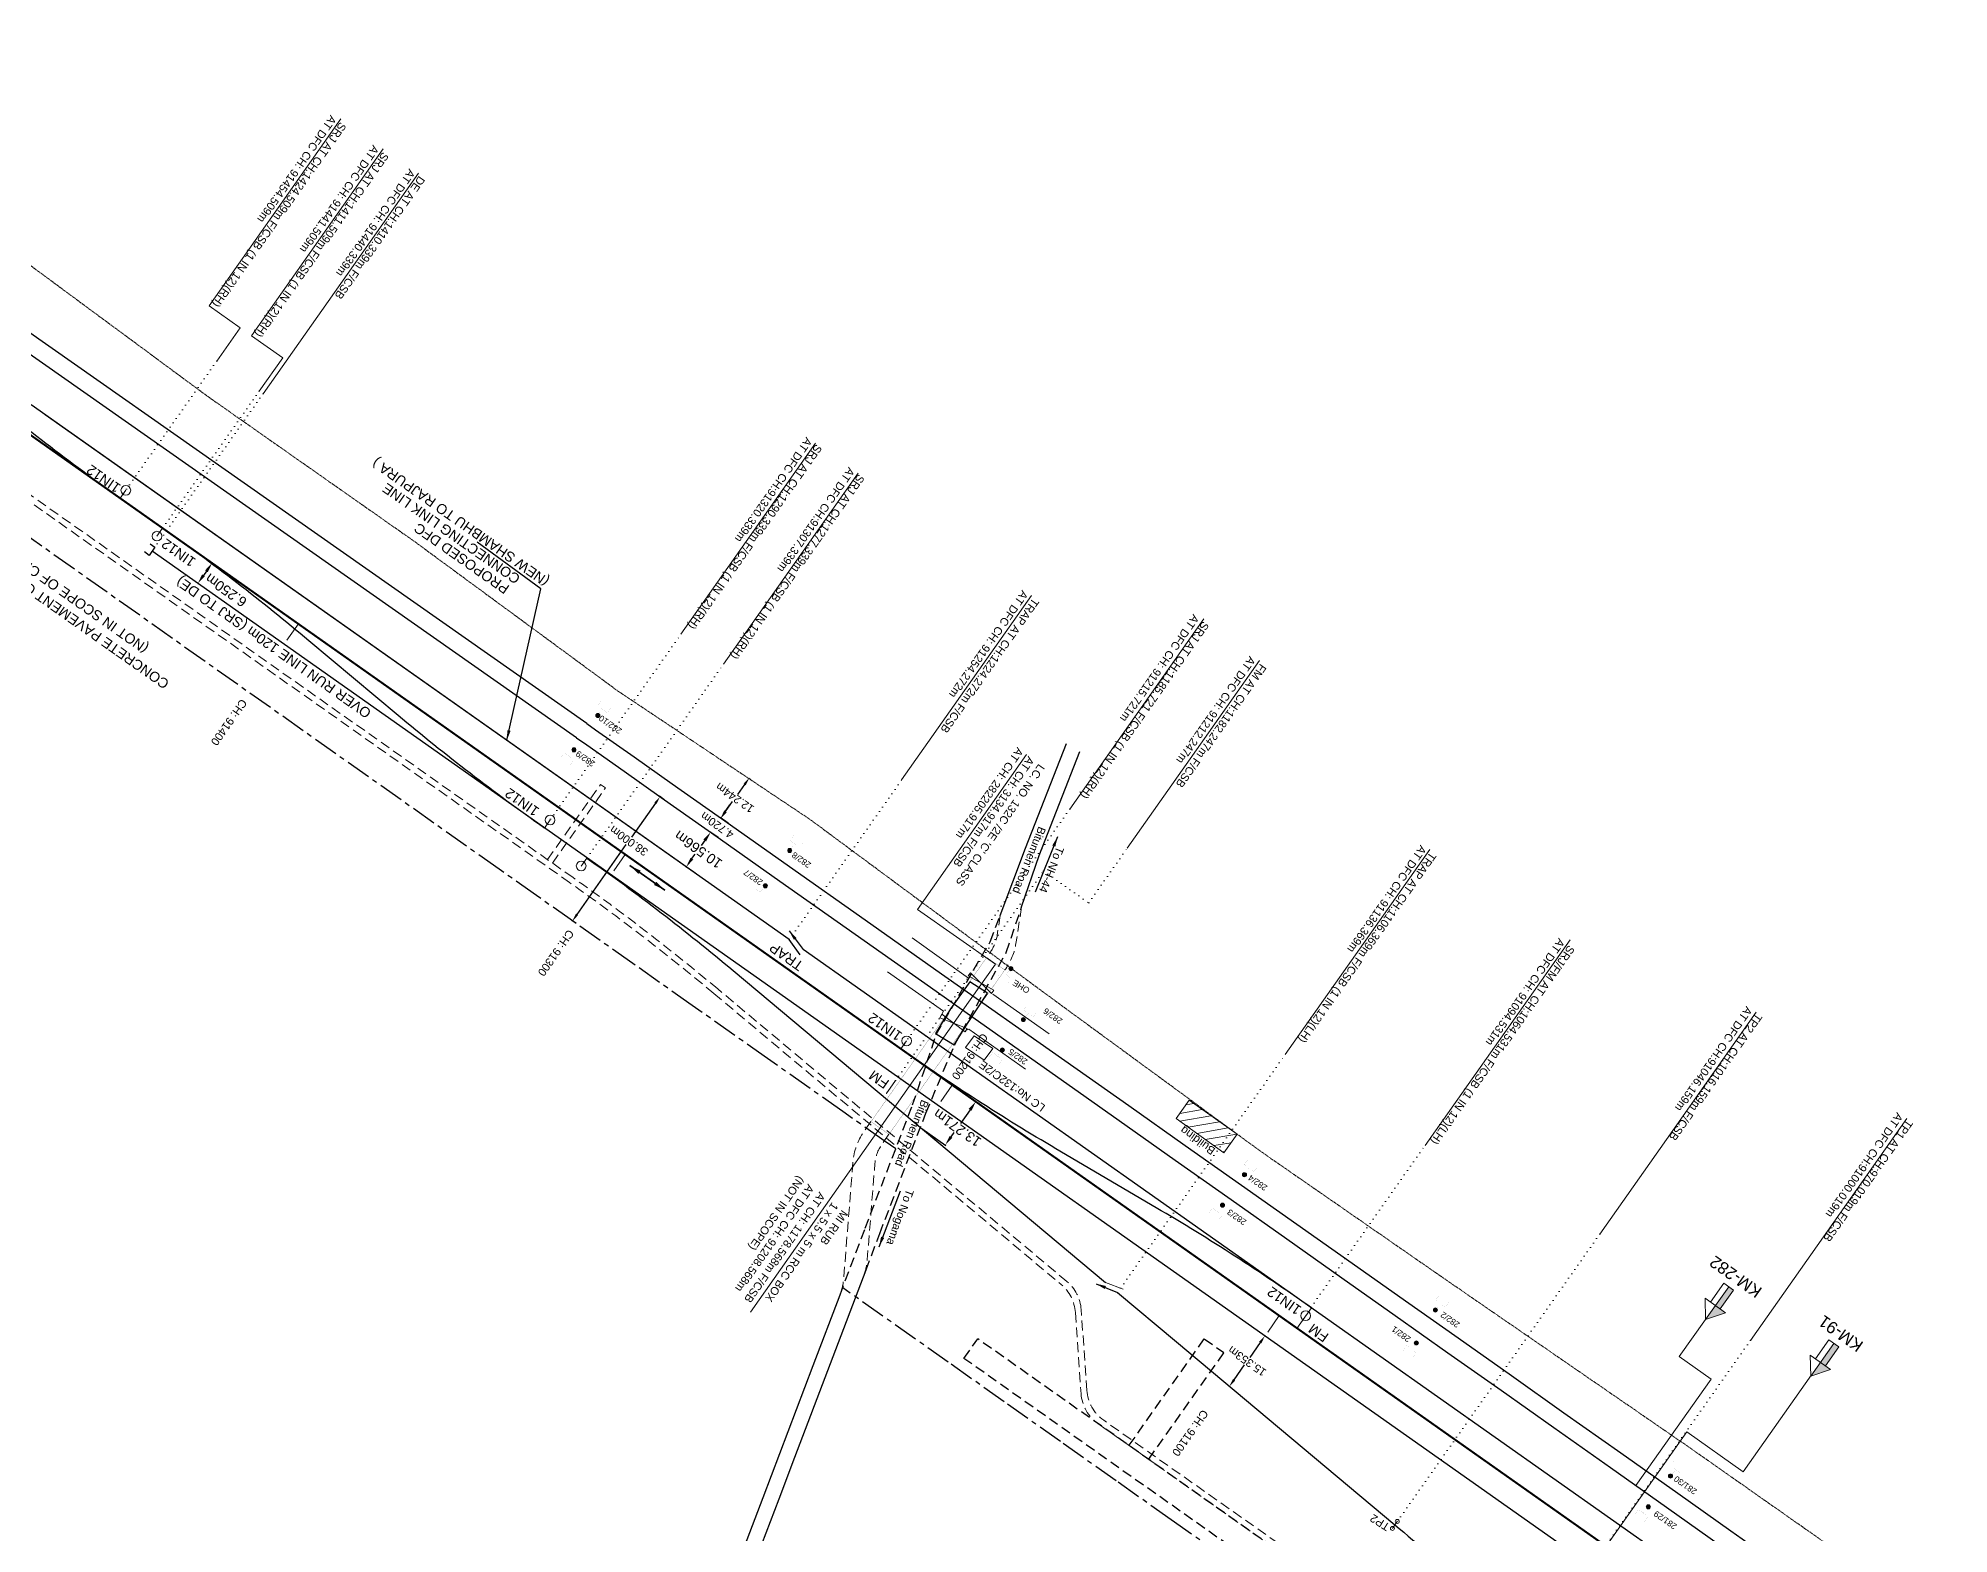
# Model space of a CAD drawing. Header units: metres. Extents: x 658484 to 662957, y 3366848 to 3369569.
# Drawn here: x 658936.9 to 659414.5, y 3369149.2 to 3369522.9 of the extents above; entities that cross this region are included whole.
import ezdxf
from ezdxf.enums import TextEntityAlignment as Align

# ---------------------------------------------------------------- set-up
doc = ezdxf.new("R2010")
doc.units = ezdxf.units.M
doc.header["$MEASUREMENT"] = 0
for name, pattern in [('CENTER', [2, 1.25, -0.25, 0.25, -0.25]), ('DASHED', [0.75, 0.5, -0.25]), ('DOT', [0.25, 0, -0.25])]:
    doc.linetypes.add(name, pattern=pattern)
doc.layers.get('Defpoints').update_dxf_attribs({"color": 5, "lineweight": 0})
for name, color, linetype in [('05 02 2020 (PRO)', 7, 'Continuous'), ('details$0$05 02 2020 (PRO)', 7, 'Continuous'), ('DFCC Boundary', 6, 'CENTER'), ('Dimension', 10, 'Continuous'), ('PAVERS', 7, 'Continuous'), ('PLATFORM', 7, 'Continuous'), ('PROPOSED ROADS', 10, 'DASHED'), ('SUB_ROAD_EDGE', 34, 'Continuous')]:
    doc.layers.add(name, color=color, linetype=linetype)
for name, color, linetype, lineweight in [('Cardinal_Leader', 10, 'Continuous', 0), ('EXG GRADES IN PLAN', 7, 'Continuous', 0), ('Existing Chainage', 7, 'Continuous', 0), ('Existing IR Track', 7, 'Continuous', 0), ('Existing Railway Boundary', 36, 'CENTER', 0), ('Gate', 7, 'Continuous', 13), ('GOVT_BUILDING', 7, 'Continuous', 13), ('GRILL', 7, 'Continuous', 13), ('KM STONE', 7, 'Continuous', 0), ('LC DETAILS IN PLAN', 7, 'Continuous', 0), ('NEW DFCC MAIN LINE - SHAMBHU - 05.03.2020$0$Proposed Alignment', 7, 'Continuous', 0), ("NEW SHAMBHU CROSSING STN. SRJ's", 10, 'Continuous', 0), ('OHE MAST', 7, 'Continuous', 0), ('OHE MAST TEXT', 7, 'Continuous', 0), ('Proposed Alignment', 7, 'Continuous', 0), ('Proposed Chainage', 10, 'Continuous', 0), ('Proposed Curve_Details', 10, 'Continuous', 0), ('PROPOSED DFC TRACK', 1, 'Continuous', 0), ('PROPOSED DFCC TRACK', 1, 'Continuous', 0), ('Proposed TPTC Chainages', 10, 'Continuous', 0), ('Side Details', 7, 'Continuous', 13)]:
    doc.layers.add(name, color=color, linetype=linetype, lineweight=lineweight)
doc.styles.add('ARIAL', font='arial.ttf')
doc.styles.add('details$0$PDF Arial', font='arial.ttf')
doc.styles.get("Standard").update_dxf_attribs({"font": 'arial.ttf'})
doc.styles.add('Style-Arial', font='arial.ttf')
doc.dimstyles.new('DIM', dxfattribs={"dimtxt": 2.5, "dimasz": 2.5, "dimexe": 0.18, "dimexo": 0.0625, "dimgap": 0.09, "dimtad": 0, "dimtih": 1, "dimtoh": 1, "dimdec": 3, "dimzin": 0, "dimdsep": 46, "dimtxsty": 'Standard', "dimcen": 0.09, "dimadec": 0, "dimazin": 0, "dimtfac": 1, "dimtdec": 3, "dimtofl": 0, "dimtmove": 0, "dimatfit": 3, "dimfxl": 1, "dimtolj": 1, "dimtzin": 0, "dimarcsym": 0})
doc.dimstyles.new('ISO-25', dxfattribs={"dimtxt": 2.5, "dimasz": 2.5, "dimexe": 1.25, "dimexo": 0.625, "dimtad": 1, "dimtxsty": 'Standard', "dimcen": 2.5, "dimadec": 0, "dimazin": 0, "dimtfac": 1, "dimtmove": 0, "dimatfit": 3, "dimfxl": 1, "dimarcsym": 0})
doc.dimstyles.get("Standard").update_dxf_attribs({"dimtxt": 2.5, "dimasz": 2.5, "dimexe": 0.18, "dimexo": 0.0625, "dimgap": 0.09, "dimtad": 0, "dimtih": 1, "dimtoh": 1, "dimdec": 3, "dimzin": 0, "dimdsep": 46, "dimtxsty": 'Standard', "dimcen": 0.09, "dimadec": 0, "dimazin": 0, "dimtfac": 1, "dimtdec": 3, "dimtofl": 0, "dimtmove": 0, "dimatfit": 3, "dimfxl": 1, "dimtolj": 1, "dimtzin": 0, "dimarcsym": 0})

# ---------------------------------------------------------------- blocks, each defined once
blk = doc.blocks.new('OHE MAST')
h = blk.add_hatch(color=256)
edge = h.paths.add_edge_path()
edge.add_arc((0, 0), 0.514, 0, 360)
at = {"const_width": 0.01, "flags": 128}
for points in [[(1.5, 3.5), (1.5, 2), (-1.5, 2), (-1.5, 3.5)], [(0, 2), (0, 0)]]:
    blk.add_lwpolyline(points, dxfattribs=at)
blk.add_circle((0, 0), 0.514)
blk = doc.blocks.new('KM POST PLAN')
at = {"extrusion": (0, 0, -1)}
h = blk.add_hatch(color=256, dxfattribs=at)
h.paths.add_polyline_path([(0, -20), (0, -8.47), (3, -8.47), (3, -20)])
h.paths.add_polyline_path([(0, -8.47), (0, 0), (6.25, -8.47), (3, -8.47)], flags=16)
at = {"flags": 128}
for points in [[(0, 0), (-6.25, -8.47), (6.25, -8.47)], [(0, 0), (0, -20)], [(0, 0), (6.25, -8.47)], [(3, -8.47), (3, -20), (-3, -20), (-3, -8.47)]]:
    blk.add_lwpolyline(points, dxfattribs=at)
at = {"style": 'Style-Arial'}
blk.add_attdef('KM-POST', text='', height=6, dxfattribs=at).set_placement((0, -26, -263.95), align=Align.MIDDLE_CENTER)
blk = doc.blocks.new('*D77')
at = {"layer": 'Defpoints', "color": 0, "linetype": 'Continuous', "ltscale": 0.5, "transparency": 16777216}
for p in [(659092.32, 3369333.37), (659093.32, 3369332.66), (659071.43, 3369301.6)]:
    blk.add_point(p, dxfattribs=at)
at = {"layer": 'DFCC Boundary', "color": 0, "linetype": 'Continuous', "lineweight": -2, "ltscale": 0.5, "transparency": 16777216}
for p, q in [((659093.27, 3369332.69), (659092.17, 3369333.47)), ((659091.16, 3369331.73), (659085.16, 3369323.22)), ((659071.57, 3369303.95), (659083.88, 3369321.4)), ((659071.38, 3369301.64), (659070.27, 3369302.41))]:
    blk.add_line(p, q, dxfattribs=at)
at = {"layer": 'DFCC Boundary', "color": 0, "linetype": 'Continuous', "ltscale": 0.5, "transparency": 16777216}
for points in [[(659090.89, 3369331.93), (659091.44, 3369331.54), (659092.32, 3369333.37)], [(659071.3, 3369304.14), (659071.85, 3369303.75), (659070.42, 3369302.31)]]:
    blk.add_solid(points, dxfattribs=at)
at = {"layer": 'DFCC Boundary', "color": 0, "linetype": 'Continuous', "ltscale": 0.5, "transparency": 16777216, "insert": (659084.52, 3369322.31), "char_height": 2, "attachment_point": 5, "rotation": 145}
blk.add_mtext('\\A1;38.000m', dxfattribs=at)
blk = doc.blocks.new('*D84')
at = {"layer": 'Defpoints', "color": 0, "transparency": 16777216}
for p in [(659107.48, 3369328.04), (659109.41, 3369326.68), (659106.88, 3369323.1)]:
    blk.add_point(p, dxfattribs=at)
at = {"layer": 'Dimension', "color": 0, "lineweight": -2, "transparency": 16777216}
for p, q in [((659108.63, 3369329.68), (659109.78, 3369331.31)), ((659106.83, 3369323.13), (659104.8, 3369324.56)), ((659109.36, 3369326.72), (659107.33, 3369328.15)), ((659103.8, 3369322.83), (659102.64, 3369321.19))]:
    blk.add_line(p, q, dxfattribs=at)
at = {"layer": 'Dimension', "color": 0, "transparency": 16777216}
for points in [[(659108.36, 3369329.87), (659108.9, 3369329.49), (659107.48, 3369328.04)], [(659103.52, 3369323.02), (659104.07, 3369322.63), (659104.95, 3369324.46)]]:
    blk.add_solid(points, dxfattribs=at)
at = {"layer": 'Dimension', "color": 0, "lineweight": 0, "transparency": 16777216, "insert": (659106.6, 3369326.22), "char_height": 2, "attachment_point": 5, "rotation": 145}
blk.add_mtext('\\A1;4.720m', dxfattribs=at)
blk = doc.blocks.new('*D85')
at = {"layer": 'Defpoints', "color": 0, "transparency": 16777216}
for p in [(659114.52, 3369338.06), (659114.6, 3369338), (659107.47, 3369328.04)]:
    blk.add_point(p, dxfattribs=at)
at = {"layer": 'Dimension', "color": 0, "lineweight": -2, "transparency": 16777216}
for p, q in [((659114.57, 3369338.02), (659114.75, 3369337.9)), ((659113.45, 3369336.37), (659111.72, 3369333.91)), ((659108.71, 3369329.62), (659110.47, 3369332.12)), ((659107.53, 3369328.01), (659107.7, 3369327.88))]:
    blk.add_line(p, q, dxfattribs=at)
at = {"layer": 'Dimension', "color": 0, "transparency": 16777216}
for points in [[(659113.18, 3369336.56), (659113.72, 3369336.18), (659114.6, 3369338)], [(659108.43, 3369329.81), (659108.98, 3369329.43), (659107.56, 3369327.99)]]:
    blk.add_solid(points, dxfattribs=at)
at = {"layer": 'Dimension', "color": 0, "lineweight": 0, "transparency": 16777216, "insert": (659111.02, 3369333.07), "char_height": 2, "attachment_point": 5, "rotation": 145}
blk.add_mtext('\\A1;12.244m', dxfattribs=at)
blk = doc.blocks.new('*D99')
at = {"layer": 'Defpoints', "color": 0, "transparency": 16777216}
for p in [(659104.95, 3369324.46), (659106.93, 3369323.06), (659100.84, 3369314.43)]:
    blk.add_point(p, dxfattribs=at)
at = {"layer": 'EXG GRADES IN PLAN', "color": 0, "lineweight": -2, "transparency": 16777216}
for p, q in [((659106.88, 3369323.1), (659104.8, 3369324.56)), ((659100.3, 3369317.87), (659101.12, 3369319.02)), ((659103.51, 3369322.42), (659102.69, 3369321.26)), ((659100.79, 3369314.46), (659098.71, 3369315.93))]:
    blk.add_line(p, q, dxfattribs=at)
at = {"layer": 'EXG GRADES IN PLAN', "color": 0, "transparency": 16777216}
for points in [[(659103.17, 3369322.66), (659103.85, 3369322.18), (659104.95, 3369324.46)], [(659099.96, 3369318.11), (659100.64, 3369317.63), (659098.86, 3369315.82)]]:
    blk.add_solid(points, dxfattribs=at)
at = {"layer": 'EXG GRADES IN PLAN', "color": 0, "transparency": 16777216, "insert": (659101.9, 3369320.14), "char_height": 2.5, "attachment_point": 5, "rotation": 144.8074}
blk.add_mtext('\\A1;10.566m', dxfattribs=at)
blk = doc.blocks.new('*D144')
at = {"color": 0, "lineweight": -2, "transparency": 16777216}
for p, q in [((658980.35, 3369391.72), (658980.5, 3369391.61)), ((658976.75, 3369386.61), (658976.9, 3369386.51)), ((658978.91, 3369389.67), (658978.19, 3369388.65))]:
    blk.add_line(p, q, dxfattribs=at)
at = {"color": 0, "transparency": 16777216}
for points in [[(658979.25, 3369389.43), (658978.57, 3369389.91), (658980.35, 3369391.72)], [(658978.53, 3369388.41), (658977.85, 3369388.89), (658976.75, 3369386.61)]]:
    blk.add_solid(points, dxfattribs=at)
at = {"layer": 'Defpoints', "color": 0, "transparency": 16777216}
for p in [(658980.3, 3369391.75), (658976.7, 3369386.64), (658976.75, 3369386.61)]:
    blk.add_point(p, dxfattribs=at)
at = {"color": 0, "transparency": 16777216, "insert": (658983.83, 3369384.94), "char_height": 2.5, "attachment_point": 5, "rotation": 144.8187}
blk.add_mtext('\\A1;6.250m', dxfattribs=at)
blk = doc.blocks.new('*D145')
at = {"color": 0, "lineweight": -2, "transparency": 16777216}
for p, q in [((659165.42, 3369261.26), (659171.41, 3369257.04)), ((659169.82, 3369255.1), (659167.44, 3369251.72)), ((659157.77, 3369250.41), (659163.76, 3369246.19)), ((659165.06, 3369248.34), (659165.86, 3369249.48))]:
    blk.add_line(p, q, dxfattribs=at)
at = {"color": 0, "transparency": 16777216}
for points in [[(659170.16, 3369254.86), (659169.48, 3369255.34), (659171.26, 3369257.14)], [(659165.4, 3369248.1), (659164.71, 3369248.58), (659163.61, 3369246.29)]]:
    blk.add_solid(points, dxfattribs=at)
at = {"layer": 'Defpoints', "color": 0, "transparency": 16777216}
for p in [(659165.37, 3369261.29), (659157.72, 3369250.45), (659163.61, 3369246.29)]:
    blk.add_point(p, dxfattribs=at)
at = {"color": 0, "transparency": 16777216, "insert": (659166.65, 3369250.6), "char_height": 2.5, "attachment_point": 5, "rotation": 144.8187}
blk.add_mtext('\\A1;13.271m', dxfattribs=at)
blk = doc.blocks.new('*D147')
at = {"layer": 'Defpoints', "color": 0, "linetype": 'Continuous', "ltscale": 0.5, "transparency": 16777216}
for p in [(659243.5, 3369198.57), (659243.5, 3369198.57), (659234.65, 3369186.02)]:
    blk.add_point(p, dxfattribs=at)
at = {"layer": 'DFCC Boundary', "color": 0, "linetype": 'Continuous', "lineweight": -2, "ltscale": 0.5, "transparency": 16777216}
for p, q in [((659242.35, 3369196.93), (659239.72, 3369193.2)), ((659243.45, 3369198.6), (659243.35, 3369198.67)), ((659235.81, 3369187.65), (659238.44, 3369191.39)), ((659234.6, 3369186.06), (659234.51, 3369186.12))]:
    blk.add_line(p, q, dxfattribs=at)
at = {"layer": 'DFCC Boundary', "color": 0, "linetype": 'Continuous', "ltscale": 0.5, "transparency": 16777216}
for points in [[(659242.62, 3369196.74), (659242.07, 3369197.13), (659243.5, 3369198.57)], [(659236.08, 3369187.46), (659235.53, 3369187.85), (659234.65, 3369186.02)]]:
    blk.add_solid(points, dxfattribs=at)
at = {"layer": 'DFCC Boundary', "color": 0, "linetype": 'Continuous', "ltscale": 0.5, "transparency": 16777216, "insert": (659239.08, 3369192.29), "char_height": 2, "attachment_point": 5, "rotation": 144.8187}
blk.add_mtext('\\A1;15.353m', dxfattribs=at)

msp = doc.modelspace()

# ---------------------------------------------------------------- hatches: boundary and pattern name
at = {"layer": 'PLATFORM', "linetype": 'Continuous', "lineweight": 9}
h = msp.add_hatch(dxfattribs=at)
h.set_pattern_fill('ANSI31', scale=15, angle=180)
h.set_pattern_definition([(9.818733, (0, 0), (-0.3197468843, 1.8475353664), [])])
h.paths.add_polyline_path([(659236.551, 3369249.001), (659224.613, 3369257.481), (659221.358, 3369252.933), (659233.2323, 3369244.364)])

# ---------------------------------------------------------------- linework, layer by layer
at = {"color": 1, "linetype": 'DASHED', "ltscale": 5}
for p, q in [((659168.2923, 3369192.9851), (659171.7518, 3369197.8926)), ((659209.6103, 3369171.2848), (659228.3771, 3369197.907)), ((659228.3771, 3369197.907), (659233.2846, 3369194.4475)), ((659577.79, 3368904.0854), (659168.2923, 3369192.9851)), ((659214.5178, 3369167.8253), (659233.2846, 3369194.4475))]:
    msp.add_line(p, q, dxfattribs=at)
msp.add_lwpolyline([(660072.9716, 3368562.0823), (659171.7518, 3369197.8926)], dxfattribs=at)
at = {"layer": '05 02 2020 (PRO)', "color": 1, "lineweight": 13}
for points in [[(658958.7731, 3369409.9541), (658957.3484, 3369407.9331)], [(658966.5491, 3369398.422), (658967.9737, 3369400.4429)], [(659064.8336, 3369327.5417), (659063.409, 3369325.5207)], [(659072.6097, 3369316.0095), (659074.0343, 3369318.0305)], [(659153.9426, 3369272.3726), (659152.5179, 3369270.3516)], [(659253.7306, 3369203.6251), (659255.1552, 3369205.646)]]:
    msp.add_lwpolyline(points, dxfattribs=at)
at = {"layer": '05 02 2020 (PRO)', "color": 1, "const_width": 0.3}
for points in [[(659148.8665, 3369259.1423), (659151.1679, 3369262.407)], [(659251.5542, 3369200.5377), (659253.8556, 3369203.8024)]]:
    msp.add_lwpolyline(points, dxfattribs=at)
at = {"layer": '05 02 2020 (PRO)', "color": 1, "lineweight": 13}
for centre in [(658958.7788, 3369409.921), (658966.5433, 3369398.4551), (659064.8394, 3369327.5085), (659072.6039, 3369316.0427), (659153.9483, 3369272.3395), (659253.7249, 3369203.6582)]:
    msp.add_circle(centre, 1.2126, dxfattribs=at)
at = {"layer": 'Cardinal_Leader', "linetype": 'Continuous', "lineweight": 13}
msp.add_line((659275.406, 3369150.5137), (659276.622, 3369152.2516), dxfattribs=at)
for centre in [(659276.622, 3369152.2516), (659275.406, 3369150.5137)]:
    msp.add_circle(centre, 0.5, dxfattribs=at)
at = {"layer": 'DFCC Boundary', "lineweight": 25, "ltscale": 5}
for points in [[(659151.2351, 3369245.3551), (659148.6068, 3369247.2055), (659138.0069, 3369254.6684), (659119.1994, 3369267.9214), (659100.365, 3369281.1933), (659085.533, 3369291.6533), (659070.676, 3369302.1309), (659061.4534, 3369308.6334), (659052.1019, 3369315.2268), (658826.1672, 3369474.7478)], [(659233.3676, 3369143.319), (659220.1207, 3369152.6803), (659206.3404, 3369162.3938), (659192.4106, 3369172.2127), (659178.3672, 3369182.1367), (659164.3785, 3369192.022), (659137.9823, 3369210.6593)]]:
    msp.add_lwpolyline(points, dxfattribs=at)
at = {"layer": 'DFCC Boundary', "color": 1, "linetype": 'DOT', "lineweight": 13, "ltscale": 5}
for points in [[(658981.5005, 3369442.1947), (658957.3481, 3369407.9327)], [(658993.0821, 3369434.0304), (658965.329, 3369394.6605)], [(658992.1262, 3369434.7043), (658967.9737, 3369400.4423)], [(659194.7284, 3369330.2304), (659152.5186, 3369270.3519)], [(659188.1795, 3369314.7804), (659199.4828, 3369306.8123), (659209.125, 3369320.4905)], [(659151.1679, 3369262.407), (659188.1795, 3369314.7804)], [(659255.0422, 3369205.7257), (659283.5493, 3369246.1722)]]:
    msp.add_lwpolyline(points, dxfattribs=at)
at = {"layer": 'Existing Chainage', "color": 0, "linetype": 'Continuous', "lineweight": 13, "flags": 128}
msp.add_lwpolyline([(659353.6966, 3369202.7531), (659347.1067, 3369193.4306), (659355.0592, 3369187.8091), (659336.2629, 3369161.2185)], dxfattribs=at)
at = {"layer": 'Existing IR Track', "lineweight": 25, "flags": 128}
for points in [[(659073.9889, 3369351.6617), (658848.2416, 3369509.9064)], [(659071.4594, 3369348.0788), (658845.7131, 3369506.3228)], [(659071.4594, 3369348.0788), (659074.0181, 3369346.27), (659083.3504, 3369339.6901), (659092.5729, 3369333.1877), (659107.4335, 3369322.7076), (659122.2654, 3369312.2477), (659141.0881, 3369298.984), (659159.8957, 3369285.7309), (659170.4827, 3369278.2771), (659181.0264, 3369270.8538), (659194.0365, 3369261.6681), (659207.06, 3369252.4728), (659221.0734, 3369242.5699), (659235.0808, 3369232.6714), (659248.9746, 3369222.8779), (659262.7912, 3369213.1389), (659276.0743, 3369203.7519), (659289.2819, 3369194.4183), (659302.5757, 3369185.0262), (659315.7847, 3369175.6941), (659329.8953, 3369165.7196), (659343.9443, 3369155.7886), (659357.4469, 3369146.2364)], [(659073.9864, 3369351.6635), (659076.2245, 3369350.0835), (659085.8744, 3369343.2748), (659095.3628, 3369336.5801), (659109.9579, 3369326.2929), (659124.7134, 3369315.8927), (659143.6058, 3369302.5607), (659162.6702, 3369289.1076), (659173.0077, 3369281.8593), (659183.4369, 3369274.5468), (659196.5822, 3369265.2822), (659209.4855, 3369256.181), (659223.6295, 3369246.1987), (659237.6897, 3369236.2757), (659251.5437, 3369226.5233), (659265.3505, 3369216.8043), (659278.6483, 3369207.4086), (659291.7947, 3369198.12), (659305.1505, 3369188.6829), (659318.2441, 3369179.431), (659332.4771, 3369169.3854), (659346.7657, 3369159.3007), (659360.0377, 3369149.9147), (659372.7297, 3369140.9389)]]:
    msp.add_lwpolyline(points, dxfattribs=at)
at = {"layer": 'Existing Railway Boundary', "ltscale": 0.5, "flags": 128}
msp.add_lwpolyline([(661261.7891, 3367825.266), (661056.265, 3367974.075), (660993.301, 3368017.793), (660936.05, 3368056.271), (660878.069, 3368096.898), (660619.115, 3368276.641), (660585.57, 3368300.327), (660527.021, 3368341.267), (660475.796, 3368378.834), (660472.525, 3368381.207), (660354.292, 3368462.605), (660294.488, 3368503.833), (660263.456, 3368528.086), (660239.049, 3368541.658), (660181.559, 3368585.221), (660122.552, 3368626.428), (660067.615, 3368665.39), (660038.774, 3368685.67), (660013.248, 3368703.186), (659738.162, 3368894.558), (659689.517, 3368933.836), (659629.745, 3368974.06), (659574.708, 3369013.277), (659518.309, 3369050.492), (659464.579, 3369090.051), (659349.668, 3369170.723), (659290.065, 3369211.752), (659242.569, 3369244.656), (659188.19, 3369284.473), (659129.796, 3369327.676), (659081.69, 3369359.821), (659031.063, 3369397.024), (658979.264, 3369433.353), (658865.974, 3369516.982), (658857.3876, 3369522.8689)], dxfattribs=at)
at = {"layer": 'Gate', "color": 3}
for p, q in [((659169.3439, 3369288.5639), (659169.9457, 3369289.3625)), ((659175.7441, 3369284.9931), (659169.3439, 3369288.5639)), ((659169.9457, 3369289.3625), (659175.1423, 3369284.1945)), ((659175.7441, 3369284.9931), (659175.1423, 3369284.1945)), ((659162.2804, 3369278.1015), (659162.7652, 3369278.9761)), ((659169.0966, 3369275.4665), (659162.2804, 3369278.1015)), ((659162.7652, 3369278.9761), (659168.6118, 3369274.5919)), ((659169.0966, 3369275.4665), (659168.6118, 3369274.5919))]:
    msp.add_line(p, q, dxfattribs=at)
at = {"layer": 'GOVT_BUILDING', "color": 3, "linetype": 'Continuous'}
msp.add_lwpolyline([(659168.695, 3369270.655), (659170.866, 3369273.626), (659175.521, 3369270.453), (659173.3494, 3369267.4812)], close=True, dxfattribs=at)
at = {"layer": 'GOVT_BUILDING', "linetype": 'Continuous'}
msp.add_lwpolyline([(659221.358, 3369252.933), (659224.613, 3369257.481), (659236.551, 3369249.001), (659233.2323, 3369244.364)], close=True, dxfattribs=at)
at = {"layer": 'GRILL', "color": 3, "linetype": 'Continuous'}
for points in [[(659169.41, 3369287.984, 270.74), (659155.345, 3369298.101, 270.141)], [(659162.519, 3369278.532, 270.671), (659163.215, 3369279.741, 270.75), (659149.191, 3369289.559, 270.176)], [(659189.579, 3369274.066, 270.184), (659175.494, 3369283.971, 270.673)], [(659183.636, 3369265.23, 270.244), (659169.547, 3369275.242, 270.539), (659168.858, 3369275.036, 270.687)]]:
    msp.add_polyline3d(points, dxfattribs=at)
at = {"layer": 'LC DETAILS IN PLAN', "color": 3, "linetype": 'Continuous', "lineweight": 0, "flags": 128}
msp.add_lwpolyline([(659183.9419, 3369343.913), (659156.6724, 3369305.1805), (659176.1377, 3369291.476), (659168.0506, 3369279.9894)], dxfattribs=at)
at = {"layer": 'LC DETAILS IN PLAN', "color": 5, "linetype": 'Continuous', "lineweight": 0, "flags": 128}
msp.add_lwpolyline([(659168.0506, 3369279.9894), (659114.9237, 3369204.5299)], dxfattribs=at)
at = {"layer": 'NEW DFCC MAIN LINE - SHAMBHU - 05.03.2020$0$Proposed Alignment', "color": 1, "lineweight": 30, "const_width": 0.5, "flags": 128}
msp.add_lwpolyline([(660766.6993, 3368132.4621), (658836.4331, 3369493.1703)], dxfattribs=at)
at = {"layer": "NEW SHAMBHU CROSSING STN. SRJ's", "color": 1, "linetype": 'DOT', "lineweight": 13, "ltscale": 5}
for p, q in [((659063.409, 3369325.5207), (659097.5567, 3369373.9617)), ((659074.0343, 3369318.0305), (659108.182, 3369366.4716))]:
    msp.add_line(p, q, dxfattribs=at)
at = {"layer": "NEW SHAMBHU CROSSING STN. SRJ's", "color": 1, "linetype": 'Continuous', "lineweight": 13, "flags": 128}
for points in [[(658981.5005, 3369442.1947), (658987.371, 3369450.5224), (658979.5925, 3369456.0056), (659012.5131, 3369502.706)], [(658992.1262, 3369434.7043), (658997.9966, 3369443.032), (658990.2182, 3369448.5153), (659023.1388, 3369495.2156)], [(659031.9173, 3369489.121), (658993.0821, 3369434.0304)], [(659131.2108, 3369421.7026), (659097.5567, 3369373.9617)], [(659141.8361, 3369414.2125), (659108.182, 3369366.4716)], [(659185.2098, 3369383.637), (659152.7077, 3369337.5303)], [(659284.7284, 3369320.177), (659248.5992, 3369268.925)]]:
    msp.add_lwpolyline(points, dxfattribs=at)
at = {"layer": "NEW SHAMBHU CROSSING STN. SRJ's", "linetype": 'Continuous', "lineweight": 13, "flags": 128}
for points in [[(659228.2343, 3369377.779), (659194.7284, 3369330.2304)], [(659366.3435, 3369279.5217), (659327.2309, 3369224.0377)], [(659404.012, 3369252.968), (659364.8994, 3369197.4839)]]:
    msp.add_lwpolyline(points, dxfattribs=at)
at = {"layer": "NEW SHAMBHU CROSSING STN. SRJ's", "color": 1, "linetype": 'Continuous', "lineweight": 13}
for points in [[(659242.1887, 3369367.3923), (659209.1257, 3369320.49)], [(659319.798, 3369297.5921), (659283.55, 3369246.1717)]]:
    msp.add_lwpolyline(points, dxfattribs=at)
at = {"layer": "NEW SHAMBHU CROSSING STN. SRJ's", "color": 1, "linetype": 'DOT', "lineweight": 13, "ltscale": 5}
for points in [[(659124.636, 3369297.6516), (659152.7077, 3369337.5303)], [(659206.6743, 3369209.4514), (659248.5992, 3369268.925)]]:
    msp.add_lwpolyline(points, dxfattribs=at)
at = {"layer": "NEW SHAMBHU CROSSING STN. SRJ's", "color": 1, "linetype": 'DOT', "lineweight": 13, "ltscale": 5, "flags": 128}
for points in [[(659327.2309, 3369224.0377), (659276.014, 3369151.3827)], [(659364.8994, 3369197.4839), (659312.5781, 3369123.2622)]]:
    msp.add_lwpolyline(points, dxfattribs=at)
at = {"layer": 'PAVERS', "color": 3, "linetype": 'Continuous'}
msp.add_polyline3d([(659161.202, 3369274.15, 270.756), (659165.826, 3369271.366, 270.757), (659169.313, 3369276.919, 270.779), (659174.152, 3369284.233, 270.831), (659169.725, 3369287.112, 270.831), (659164.956, 3369280.374, 270.781)], close=True, dxfattribs=at)
at = {"layer": 'Proposed Alignment', "color": 1, "lineweight": -3, "flags": 128}
for points in [[(658957.3484, 3369407.9331, -0.02078913), (658920.7803, 3369436.0566), (658898.479, 3369454.7328, 0.02078789), (658861.9131, 3369482.8547, 0.02078789)], [(659063.409, 3369325.5207, -0.02078913), (659026.8409, 3369353.6441), (659004.5396, 3369372.3204, 0.02078789), (658967.9737, 3369400.4422, 0.02078789)], [(659074.0343, 3369318.0305, -0.02078913), (659110.6024, 3369289.9071), (659203.6935, 3369211.9477)], [(659255.1552, 3369205.646, 0.02078913), (659216.3782, 3369230.6359), (659191.2934, 3369245.3636, -0.02078789), (659152.5186, 3369270.3519, -0.02078789)], [(659221.3889, 3369197.1286), (659276.014, 3369151.3827, 0.02078689), (659312.5781, 3369123.2622), (659373.4292, 3369080.3663)]]:
    msp.add_lwpolyline(points, format="xyb", dxfattribs=at)
at = {"layer": 'Proposed Alignment', "color": 1, "lineweight": -3}
for points in [[(659101.0936, 3369314.2492), (658935.1257, 3369431.2454)], [(659124.61, 3369297.6717), (658938.6172, 3369428.7841)], [(660036.2635, 3368655.0172), (659128.1015, 3369295.2104)]]:
    msp.add_lwpolyline(points, dxfattribs=at)
at = {"layer": 'Proposed Alignment', "color": 1, "lineweight": -3, "flags": 128}
for points in [[(658964.8315, 3369396.5127), (658966.0361, 3369395.6636), (658964.6219, 3369393.6575), (658963.4173, 3369394.5066)], [(660029.0506, 3368644.8081), (658965.329, 3369394.6605)], [(659127.3222, 3369293.8255), (659124.61, 3369297.6717)], [(659206.6743, 3369209.4514), (659221.3889, 3369197.1286)]]:
    msp.add_lwpolyline(points, dxfattribs=at)
at = {"layer": 'Proposed Chainage', "lineweight": 0, "flags": 128}
for points in [[(658999.0196, 3369372.4402), (659001.9005, 3369376.5268)], [(659080.753, 3369314.8237), (659083.6338, 3369318.9103)], [(659162.4863, 3369257.2071), (659165.3671, 3369261.2938)], [(659244.2196, 3369199.5906), (659247.1005, 3369203.6773)]]:
    msp.add_lwpolyline(points, dxfattribs=at)
at = {"layer": 'Proposed Chainage', "lineweight": 0}
msp.add_lwpolyline([(659380.1544, 3369188.8596), (659363.0884, 3369164.6496), (659348.9586, 3369174.6101), (659328.8624, 3369146.1013)], dxfattribs=at)
at = {"layer": 'Proposed Curve_Details', "color": 1, "lineweight": 18}
msp.add_lwpolyline([(659203.6935, 3369211.9477), (659208.107, 3369210.3138)], dxfattribs=at)
at = {"layer": 'PROPOSED DFCC TRACK', "color": 5, "linetype": 'DASHED', "lineweight": 13, "ltscale": 5}
msp.add_line((659077.4494, 3369336.4149), (659078.6754, 3369335.5507), dxfattribs=at)
at = {"layer": 'PROPOSED DFCC TRACK', "color": 5, "linetype": 'DASHED', "lineweight": 13, "ltscale": 5, "flags": 128}
for points in [[(659070.5864, 3369313.1201), (658851.2541, 3369467.7347)], [(659069.7222, 3369311.8941), (658850.3898, 3369466.5087)]]:
    msp.add_lwpolyline(points, dxfattribs=at)
at = {"layer": 'PROPOSED DFCC TRACK', "color": 5, "linetype": 'DASHED', "lineweight": 13, "ltscale": 5}
for points in [[(659064.2011, 3369317.6213), (659077.4494, 3369336.4149)], [(659065.4271, 3369316.7571), (659078.6754, 3369335.5507)]]:
    msp.add_lwpolyline(points, dxfattribs=at)
for points in [[(659069.7131, 3369311.9005, -0.02078913), (659105.7871, 3369284.1571), (659192.5868, 3369211.4664, -0.20363242), (659196.1418, 3369204.5001), (659197.5682, 3369184.1815, 0.22537328), (659201.782, 3369176.7085), (659218.1787, 3369165.1385)], [(659913.3034, 3368719.0612, 0.02078913), (659874.9455, 3368743.7809), (659752.1459, 3368815.8788, 0.12192131), (659747.5387, 3368817.2448), (659714.9523, 3368818.7319, -0.14307079), (659709.6465, 3368820.5482), (659203.2274, 3369177.5397, -0.22537328), (659199.0136, 3369185.0127), (659197.5935, 3369205.2409, 0.20363242), (659194.0385, 3369212.2072), (659106.7501, 3369285.3071, 0.02078913), (659070.5773, 3369313.1265, -0.02078913)], [(659912.4392, 3368717.8352, 0.02078913), (659874.1861, 3368742.4874), (659751.7066, 3368814.3973, 0.12192131), (659747.0994, 3368815.7633), (659713.9843, 3368817.2745, -0.14307079), (659708.6786, 3368819.0908), (659218.1787, 3369165.1385)]]:
    msp.add_lwpolyline(points, format="xyb", dxfattribs=at)
at = {"layer": 'PROPOSED DFCC TRACK', "linetype": 'Continuous', "lineweight": 30, "const_width": 0.05, "flags": 128}
msp.add_lwpolyline([(659149.5495, 3369248.9878), (659178.497, 3369290.0499), (659173.9998, 3369293.2162), (659145.0533, 3369252.1533), (659149.5495, 3369248.9878)], dxfattribs=at)
at = {"layer": 'PROPOSED ROADS', "color": 1, "linetype": 'DASHED', "lineweight": 0, "ltscale": 5, "flags": 128}
for points in [[(659182.7121, 3369305.8073), (659181.2874, 3369296.7011, -0.11522132), (659178.7275, 3369290.3768), (659178.497, 3369290.0499)], [(659177.3495, 3369303.7036), (659176.6014, 3369298.7442, -0.11660833), (659174.8864, 3369294.4739), (659173.9998, 3369293.2162)], [(659145.0533, 3369252.1533), (659143.2412, 3369249.5828, 0.13443505), (659140.5485, 3369242.1314), (659138.2262, 3369212.9785, -0.07056913), (659137.3051, 3369208.8673)], [(659149.5505, 3369248.9871), (659147.7365, 3369246.4138, 0.13443505), (659146.0312, 3369241.6947), (659144.1155, 3369217.6471, -0.07095004), (659143.1864, 3369213.5146)]]:
    msp.add_lwpolyline(points, format="xyb", dxfattribs=at)
at = {"layer": 'SUB_ROAD_EDGE', "color": 3, "linetype": 'DASHED', "ltscale": 5}
for p, q in [((659178.859, 3369294.444), (659182.7121, 3369305.8073)), ((659174.854, 3369297.124), (659177.3495, 3369303.7036)), ((659161.372, 3369273.931), (659174.854, 3369297.124)), ((659165.909, 3369271.287), (659178.859, 3369294.444)), ((659155.46, 3369256.328), (659161.372, 3369273.931)), ((659158.78, 3369254.31), (659165.909, 3369271.287)), ((659143.595, 3369225.512), (659155.46, 3369256.328)), ((659147.236, 3369224.182), (659158.78, 3369254.31)), ((659137.3051, 3369208.8673), (659143.595, 3369225.512)), ((659143.8102, 3369215.1578), (659147.236, 3369224.182))]:
    msp.add_line(p, q, dxfattribs=at)
at = {"layer": 'SUB_ROAD_EDGE', "linetype": 'Continuous'}
for points in [[(659177.3495, 3369303.7036, 270.5553), (659183.701, 3369320.45, 269.991), (659193.9532, 3369346.629, 269.9315)], [(659182.7121, 3369305.8073, 270.4242), (659187.081, 3369318.692, 269.989), (659197.2221, 3369344.648, 269.8619)], [(659126.0108, 3369168.2817, 269.7331), (659143.8102, 3369215.1578, 269.7715)], [(659113.4629, 3369146.014, 269.7971), (659118.127, 3369158.23, 269.826), (659130.622, 3369191.182, 269.607), (659137.3051, 3369208.8673, 0)], [(659116.6667, 3369143.7555, 269.7852), (659122.083, 3369157.94, 269.805), (659126.0108, 3369168.2817, 269.7331)]]:
    msp.add_polyline3d(points, dxfattribs=at)

# ---------------------------------------------------------------- block references
at = {"layer": 'KM STONE'}
ref = msp.add_blockref('KM POST PLAN', (659353.6966, 3369202.7531), dxfattribs=dict(at, xscale=0.4999999999999999, yscale=0.4999999999999999, zscale=0.4999999999999999, rotation=144.7442883797926))
ref.add_attrib('KM-POST', 'KM-282', dxfattribs={"layer": '0', "height": 3, "rotation": 144.744288, "style": 'Style-Arial'}).set_placement((659361.2006, 3369213.3687), align=Align.MIDDLE_CENTER)
at = {"layer": 'OHE MAST', "color": 2}
for p, rotation in [((659076.774, 3369353.649), 323.390831856612), ((659070.793, 3369345.065), 143.390831856612), ((659124.743, 3369319.903), 323.390831856612), ((659118.644, 3369311.092), 143.390831856612), ((659180.034, 3369290.376), 143.390831856612), ((659183.154, 3369277.661), 323.390831856612), ((659177.902, 3369270.058), 143.390831856612), ((659238.411, 3369238.883), 323.390831856612), ((659232.925, 3369231.287), 143.390831856612), ((659286.143, 3369205.099), 323.390831856612), ((659281.381, 3369196.864), 143.390831856612), ((659344.912, 3369163.588), 323.390831856612), ((659339.36, 3369155.91), 143.390831856612)]:
    msp.add_blockref('OHE MAST', p, dxfattribs=dict(at, rotation=rotation))
at = {"layer": 'Proposed Chainage', "color": 6, "lineweight": 0}
ref = msp.add_blockref('KM POST PLAN', (659379.9537, 3369188.5746), dxfattribs=dict(at, xscale=0.4999999999999998, yscale=0.4999999999999998, zscale=0.4999999999999998, rotation=144.7078024059701))
ref.add_attrib('KM-POST', 'KM-91', dxfattribs={"layer": '0', "color": 10, "height": 3, "rotation": 144.707802, "style": 'Style-Arial'}).set_placement((659387.4644, 3369199.1854, -131.9737), align=Align.MIDDLE_CENTER)

# ---------------------------------------------------------------- texts
at = {"color": 5, "style": 'ARIAL'}
for s, p in [('CONCRETE PAVEMENT OF 1.5m WIDE', (658942.7998, 3369379.6371)), ('(NOT IN SCOPE OF CP-301)', (658945.1437, 3369383.2207))]:
    msp.add_text(s, height=2.5, rotation=144.842064, dxfattribs=at).set_placement(p, align=Align.MIDDLE_CENTER)
at = {"layer": 'details$0$05 02 2020 (PRO)', "color": 1, "style": 'details$0$PDF Arial'}
for s, height, p in [('1IN12', 2.50706, (658957.7384, 3369411.0942)), ('1IN12', 2.50706, (658976.4863, 3369392.6067)), ('OVER RUN LINE 120m (SRJ TO DE)', 2.507068, (659020.3574, 3369354.7847)), ('1IN12', 2.50706, (659062.3497, 3369330.2867)), ('TRAP', 2.50706, (659128.4166, 3369291.7046)), ('1IN12', 2.50706, (659153.1116, 3369274.1423)), ('FM', 2.50706, (659149.825, 3369262.244)), ('1IN12', 2.50706, (659252.8933, 3369205.6968)), ('FM', 2.50706, (659259.6937, 3369198.9167))]:
    msp.add_text(s, height=height, rotation=144.82122, dxfattribs=at).set_placement(p)
at = {"layer": 'LC DETAILS IN PLAN', "color": 3, "style": 'ARIAL'}
for s, p in [('AT CH: 3134.917m F/CSB', (659184.3672, 3369343.6252)), ("LC. NO. 132C /2E 'C' CLASS", (659186.9804, 3369341.6895))]:
    msp.add_text(s, height=2, rotation=235, dxfattribs=at).set_placement(p)
at = {"layer": 'LC DETAILS IN PLAN', "color": 1, "style": 'ARIAL'}
msp.add_text('AT CH: 282205.917m', height=2, rotation=235, dxfattribs=at).set_placement((659181.641, 3369345.8641))
at = {"layer": 'LC DETAILS IN PLAN', "color": 5, "style": 'ARIAL'}
for s, p in [('(NOT IN SCOPE)', (659126.8916, 3369238.789)), ('AT DFC CH: 91208.568m', (659129.3214, 3369236.72)), ('AT CH: 1178.568m F/CSB', (659132.1217, 3369234.7459)), ('1 x 5.5 x 5 m RCC BOX', (659135.376, 3369232.1728)), ('MI RUB', (659137.8089, 3369230.2371))]:
    msp.add_text(s, height=2, rotation=235, dxfattribs=at).set_placement(p)
at = {"layer": "NEW SHAMBHU CROSSING STN. SRJ's", "color": 1, "linetype": 'Continuous', "lineweight": 13, "char_height": 2, "attachment_point": 4, "line_spacing_factor": 0.648, "style": 'ARIAL'}
for s, insert, width, rotation in [('\\pxsm0.9;{\\C256;SRJ AT CH:1424.509m F/CSB (1 IN 12)(RH)\\P\\psm1;AT DFC CH: 91454.509m }', (659011.9729, 3369502.3795), 70.362578, 234.818733), ('\\pxsm0.9;{\\C256;SRJ AT CH:1411.509m F/CSB (1 IN 12)(RH)\\P\\psm1;AT DFC CH: 91441.509m }', (659022.5985, 3369494.8891), 70.362578, 234.818733), ('\\pxsm0.9;{\\C256;SRJ AT CH:1290.339m F/CSB (1 IN 12)(RH)\\P\\psm1;AT DFC CH:91320.339m }', (659130.8987, 3369421.903), 70.362578, 234.818733), ('\\pxsm0.9;{\\C256;SRJ AT CH:1277.339m F/CSB (1 IN 12)(RH)\\P\\psm1;AT DFC CH:91307.339m }', (659141.524, 3369414.4128), 70.362578, 234.818733), ('\\pxsm1;TRAP AT CH:1224.272m F/CSB \\PAT DFC CH: 91254.272m ', (659185.0076, 3369383.5513), 66.273295, 234.818733), ('\\pxsm0.9;{\\C256;SRJ AT CH:1185.721 F/CSB (1 IN 12)(RH)\\P\\psm1;AT DFC CH: 91215.721m }', (659227.6337, 3369377.6525), 66.273295, 234.82897), ('\\pxsm1;{\\C256;FM AT CH:1182.247m F/CSB \\PAT DFC CH: 91212.247m }', (659241.852, 3369367.1157), 66.273295, 234.818733), ('\\pxsm0.9;{\\C256;TRAP AT CH:1106.369m F/CSB (1 IN 12)(LH)\\P\\psm1;AT DFC CH: 91136.369m }', (659284.4469, 3369319.9787), 66.273295, 234.818733), ('\\pxsm0.9;{\\C256;SRJ/FM AT CH:1064.531m F/CSB (1 IN 12)(LH)\\P\\psm1;AT DFC CH: 91094.531m \\P}', (659319.0423, 3369296.7212), 66.273295, 234.818733)]:
    msp.add_mtext(s, dxfattribs=dict(at, insert=insert, width=width, rotation=rotation))
at = {"layer": "NEW SHAMBHU CROSSING STN. SRJ's", "color": 6, "linetype": 'Continuous', "lineweight": 13, "char_height": 2, "width": 66.273295, "attachment_point": 4, "rotation": 234.818733, "line_spacing_factor": 0.648, "style": 'ARIAL'}
for s, insert in [('\\pxsm0.9;{\\C256;DE AT CH:1410.339m F/CSB \\P\\psm1;AT DFC CH: 91440.339m }', (659031.6455, 3369488.9365)), ('\\pxsm0.9;{\\C256;TP2 AT CH:1016.159m F/CSB \\P\\psm1;AT DFC CH:91046.159m }', (659365.9061, 3369279.7183)), ('\\pxsm0.9;{\\C256;TP1 AT CH:970.019m F/CSB \\P\\psm1;AT DFC CH:91000.019m }', (659403.5747, 3369253.1645))]:
    msp.add_mtext(s, dxfattribs=dict(at, insert=insert))
at = {"layer": 'OHE MAST TEXT', "style": 'ARIAL'}
for s, rotation, p in [('282/10', 145, (659079.8732, 3369351.3686)), ('282/9', 145, (659073.6395, 3369342.8315)), ('282/8', 145, (659127.6377, 3369317.5322)), ('282/7', 145, (659115.5956, 3369313.1996)), ('OHE', 149, (659182.5968, 3369285.8835)), ('282/6', 145, (659190.5166, 3369278.5388)), ('282/5', 145, (659181.7735, 3369268.3822)), ('282/4', 145, (659241.7384, 3369236.8669)), ('282/3', 145, (659236.4821, 3369228.2871)), ('282/2', 145, (659289.8205, 3369202.6474)), ('282/1', 145, (659277.5625, 3369199.0473)), ('281/30', 145, (659348.6322, 3369161.2999)), ('281/29', 145, (659343.5963, 3369152.583))]:
    msp.add_text(s, height=1.5, rotation=rotation, dxfattribs=at).set_placement(p, align=Align.MIDDLE_CENTER)
at = {"layer": 'Proposed Chainage', "lineweight": 0, "char_height": 2, "attachment_point": 4, "rotation": 234.818733, "line_spacing_factor": 0.6, "style": 'Style-Arial'}
for s, insert in [('CH: 91400', (658988.3972, 3369357.391)), ('CH: 91300', (659070.1305, 3369299.7745)), ('CH: 91200', (659173.6165, 3369273.8776)), ('CH: 91100', (659228.6959, 3369179.8118))]:
    msp.add_mtext(s, dxfattribs=dict(at, insert=insert))
at = {"layer": 'PROPOSED DFC TRACK', "linetype": 'Continuous', "lineweight": -3, "ltscale": 5, "style": 'ARIAL'}
for s, p in [('(NEW SHAMBHU TO RAJPURA )', (659021.4658, 3369418.1629)), ('CONNECTING LINK LINE', (659024.0769, 3369411.8545)), ('PROPOSED DFC', (659031.9894, 3369401.9173))]:
    msp.add_text(s, height=2.5, rotation=145, dxfattribs=at).set_placement(p, align=Align.RIGHT)
at = {"layer": 'Proposed TPTC Chainages', "linetype": 'Continuous', "lineweight": 0, "insert": (659274.4284, 3369150.6034), "char_height": 2, "width": 4.996808, "attachment_point": 4, "rotation": 147.770395, "line_spacing_factor": 0.6, "style": 'ARIAL'}
msp.add_mtext('\\pxsm1;TP2', dxfattribs=at)
at = {"layer": 'Side Details', "color": 3, "style": 'ARIAL'}
msp.add_text('LC No:132C/2E', height=2, rotation=144.100313, dxfattribs=at).set_placement((659188.8051, 3369256.1038))
at = {"layer": 'Side Details', "style": 'ARIAL'}
msp.add_text('Building', height=2, rotation=144.100313, dxfattribs=at).set_placement((659231.3138, 3369245.3262))
at = {"layer": 'SUB_ROAD_EDGE', "color": 8, "linetype": 'Continuous'}
for s, rotation, p in [('Bitumen Road', 248.059567, (659186.9802, 3369326.0695)), ('To NH-44', 248.059567, (659191.5075, 3369321.1007)), ('Bitumen Road', 247.503799, (659157.7259, 3369257.8094)), ('To Nogama', 249.728905, (659153.9473, 3369235.4567))]:
    msp.add_text(s, height=2, rotation=rotation, dxfattribs=at).set_placement(p)

# ---------------------------------------------------------------- dimensions: what is measured, and where the dimension line sits
at = {"color": 1}
for base, p1, p2, picture, middle in [((658976.7509, 3369386.6088), (658980.3009, 3369391.7531), (658976.6998, 3369386.6448), '*D144', (658983.8306, 3369384.9413)), ((659163.61484, 3369246.29272), (659165.36713, 3369261.29381), (659157.72113, 3369250.44738), '*D145', (659166.65006, 3369250.5984))]:
    dim = msp.add_linear_dim(base=base, p1=p1, p2=p2, angle=234.818733, dimstyle='Standard', override={"dimpost": 'm', "dimaunit": 1, "dimadec": 4, "dimtmove": 2}, dxfattribs=at)
    dim.commit()
    dim.dimension.update_dxf_attribs({"geometry": picture, "text_midpoint": middle, "dimtype": 160})
at = {"layer": 'DFCC Boundary', "linetype": 'Continuous', "ltscale": 0.5}
dim = msp.add_linear_dim(base=(659092.3154, 3369333.3694), p1=(659071.4306, 3369301.5992), p2=(659093.3249, 3369332.6578), angle=54.818733, dimstyle='DIM', override={"dimtxt": 2, "dimasz": 2, "dimpost": 'm'}, dxfattribs=at)
dim.commit()
dim.dimension.update_dxf_attribs({"geometry": '*D77', "text_midpoint": (659084.5213, 3369322.313), "dimtype": 161, "text_rotation": 145})
at = {"layer": 'DFCC Boundary', "color": 1, "linetype": 'Continuous', "ltscale": 0.5}
dim = msp.add_linear_dim(base=(659243.4994, 3369198.569), p1=(659234.6534, 3369186.0202), p2=(659243.4994, 3369198.569), angle=234.818733, dimstyle='DIM', override={"dimtxt": 2, "dimasz": 2, "dimpost": 'm'}, dxfattribs=at)
dim.commit()
dim.dimension.update_dxf_attribs({"geometry": '*D147', "text_midpoint": (659239.0764, 3369192.2946), "text_rotation": 180})
at = {"layer": 'Dimension', "color": 7, "lineweight": 0}
dim = msp.add_linear_dim(base=(659114.5992, 3369338.003), p1=(659107.4749, 3369328.0443), p2=(659114.517, 3369338.0608), angle=54.890678, dimstyle='DIM', override={"dimtxt": 2, "dimasz": 2, "dimpost": 'm', "dimtmove": 2}, dxfattribs=at)
dim.commit()
dim.dimension.update_dxf_attribs({"geometry": '*D85', "text_midpoint": (659111.0193, 3369333.0725), "dimtype": 161, "text_rotation": 145})
dim = msp.add_linear_dim(base=(659107.4754, 3369328.0447), p1=(659106.8841, 3369323.0967), p2=(659109.4105, 3369326.6806), angle=54.818733, text='4.720m', dimstyle='DIM', override={"dimtxt": 2, "dimasz": 2, "dimpost": 'm', "dimtmove": 2}, dxfattribs=at)
dim.commit()
dim.dimension.update_dxf_attribs({"geometry": '*D84', "text_midpoint": (659106.5955, 3369326.2179), "dimtype": 161, "text_rotation": 145})
at = {"layer": 'EXG GRADES IN PLAN', "color": 1}
dim = msp.add_linear_dim(base=(659104.9494, 3369324.4595), p1=(659100.844, 3369314.4251), p2=(659106.9336, 3369323.0601), angle=54.807356, dimstyle='Standard', override={"dimpost": 'm', "dimaunit": 1, "dimadec": 4}, dxfattribs=at)
dim.commit()
dim.dimension.update_dxf_attribs({"geometry": '*D99', "text_midpoint": (659101.9043, 3369320.1416), "dimtype": 161, "text_rotation": 144.807356})

# ---------------------------------------------------------------- leaders
for points in [[(659093.5418, 3369309.9749), (659084.7423, 3369316.178)], [(659084.7423, 3369316.178), (659093.5418, 3369309.9749)]]:
    msp.add_leader(points, dimstyle='Standard', override={"dimasz": 3, "dimgap": 0.09, "dimtad": 0, "dimaunit": 1, "dimadec": 4}, dxfattribs=at)
at = {"layer": 'Proposed Alignment', "color": 1, "lineweight": -3}
msp.add_leader([(659124.5996, 3369299.8072), (659128.1045, 3369295.2065)], dimstyle='Standard', override={"dimgap": 0.09, "dimtad": 0, "dimaunit": 1, "dimadec": 4}, dxfattribs=at)
at = {"layer": 'Proposed Curve_Details', "color": 1, "lineweight": 18}
msp.add_leader([(659201.3281, 3369211.6578), (659206.6743, 3369209.4514)], dimstyle='Standard', override={"dimgap": 0.09, "dimtad": 0, "dimaunit": 1, "dimadec": 4}, dxfattribs=at)
at = {"layer": 'PROPOSED DFC TRACK', "linetype": 'Continuous', "lineweight": 13, "ltscale": 5}
msp.add_leader([(659054.0105, 3369347.4396), (659062.4966, 3369385.2797), (659046.6423, 3369396.9722)], dimstyle='ISO-25', override={"dimtxt": 3, "dimasz": 2.5, "dimgap": 0.625, "dimtad": 0, "dimdec": 3, "dimzin": 2, "dimtdec": 3}, dxfattribs=at)
at = {"layer": 'SUB_ROAD_EDGE', "color": 8, "linetype": 'Continuous'}
for points in [[(659191.693, 3369323.3334), (659186.0723, 3369309.4632)], [(659147.064, 3369220.9112), (659152.4474, 3369234.8752)]]:
    msp.add_leader(points, dimstyle='ISO-25', override={"dimtxt": 0.5, "dimasz": 2.5, "dimtad": 0}, dxfattribs=at)

doc.saveas('drawing.dxf')
